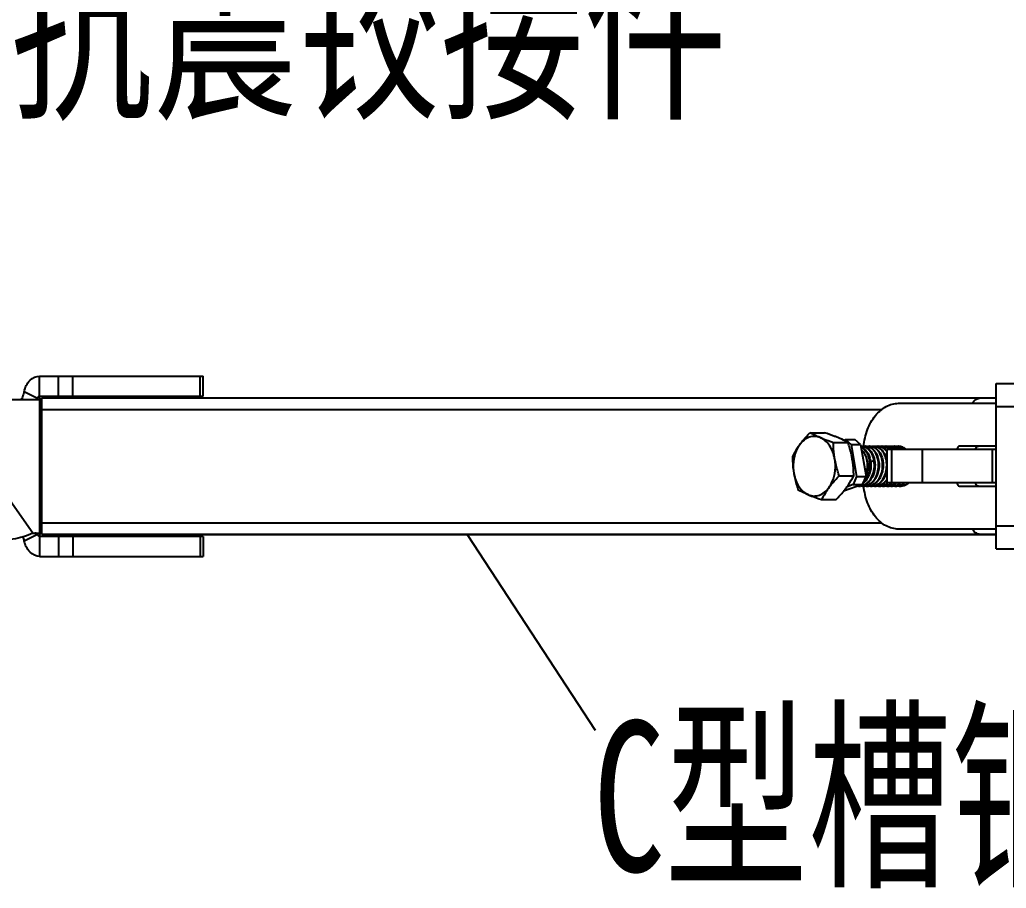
# Model space of a CAD drawing. Header units: millimetres. Extents: x -633009578 to 5705885, y -633235091 to 2571734.
# Drawn here: x 2468588 to 2471495, y 1993630 to 1996189 of the extents above; entities that cross this region are included whole.
import ezdxf

# ---------------------------------------------------------------- set-up
doc = ezdxf.new("R2010")
doc.units = ezdxf.units.MM
doc.header["$LTSCALE"] = 1000
doc.header["$MEASUREMENT"] = 0
doc.layers.get('0').update_dxf_attribs({"color": 9})
doc.layers.add('E-WIRE-系统', color=3, linetype='Continuous')
doc.layers.add('E-电气说明文字', color=3, linetype='Continuous')
doc.styles.get("Standard").update_dxf_attribs({"font": 'simhei.ttf', "bigfont": 'hztxt.shx'})
doc.styles.add('TSSD_Dimension', font='simhei.ttf', dxfattribs={"width": 0.707, "bigfont": 'hztxt.shx'})
doc.dimstyles.get("Standard").update_dxf_attribs({"dimtxt": 0.18, "dimasz": 0.18, "dimexe": 0.18, "dimexo": 0.0625, "dimgap": 0.09, "dimtad": 0, "dimtih": 1, "dimtoh": 1, "dimdec": 4, "dimzin": 0, "dimdsep": 46, "dimtxsty": 'Standard', "dimcen": 0.09, "dimadec": 0, "dimazin": 0, "dimtfac": 1, "dimtdec": 4, "dimtofl": 0, "dimtmove": 0, "dimatfit": 3, "dimfxl": 1, "dimtolj": 1, "dimtzin": 0, "dimarcsym": 0})

# ---------------------------------------------------------------- blocks, each defined once
blk = doc.blocks.new('G$CF4FACE3C')
at = {"layer": 'E-WIRE-系统'}
for p, q in [((3184.4, -1269), (3184.4, -1206.7)), ((3184.4, -1206.7), (3620, -1206.7)), ((3234.9, -1260.1), (3234.9, -1206.7)), ((3272.6, -1260.1), (3272.6, -1206.7)), ((3612.2, -1260.1), (3612.2, -1206.7)), ((3620, -1260.1), (3620, -1206.7)), ((5733.9, -1667.3), (5733.9, -1226.4)), ((5733.9, -1226.4), (6362.2, -1226.4)), ((3142.9, -1248), (3178.4, -1266)), ((3184.4, -1260.1), (3620, -1260.1)), ((3090.9, -1269), (3184.4, -1269)), ((3184.4, -1265.8), (3184.4, -1630.3)), ((3190.6, -1264.6), (5733.9, -1264.6)), ((3190.6, -1264.6), (5733.9, -1264.6)), ((3190.6, -1629.1), (3190.6, -1264.6)), ((5473.3, -1279.3), (5733.9, -1279.3)), ((5733.9, -1288.1), (6416.1, -1288.1)), ((3190.6, -1295.7), (5428.2, -1295.7)), ((3190.6, -1295.7), (5428.2, -1295.7)), ((5237.3, -1357.9), (5276, -1357.9)), ((5299.6, -1383.3), (5338.3, -1383.3)), ((5327.1, -1377.7), (5331.7, -1376.1)), ((5331.7, -1376.1), (5346.8, -1389)), ((5331.7, -1376.1), (5356.6, -1376.1)), ((5346.8, -1389), (5361.7, -1474.6)), ((5346.8, -1389), (5371.7, -1389)), ((5371.7, -1389), (5356.6, -1376.1)), ((5371.7, -1389), (5386.7, -1474.6)), ((3166.4, -1624.8), (3008.7, -1401.8)), ((5441.7, -1402.8), (5441.7, -1490.9)), ((5733.9, -1402.8), (5441.7, -1402.8)), ((5454.6, -1402.8), (5454.6, -1490.9)), ((5536.2, -1402.8), (5536.2, -1490.9)), ((5733.9, -1393.9), (5635.5, -1393.9)), ((5723.2, -1402.8), (5723.2, -1490.9)), ((5408.1, -1432.6), (5399, -1434.9)), ((5315.1, -1472.3), (5353.8, -1472.3)), ((5377.6, -1496), (5327, -1513.6)), ((5352.6, -1496), (5336.1, -1501.7)), ((5361.7, -1474.6), (5352.6, -1496)), ((5352.6, -1496), (5377.6, -1496)), ((5361.7, -1474.6), (5386.7, -1474.6)), ((5377.6, -1496), (5386.7, -1474.6)), ((5733.9, -1490.9), (5441.7, -1490.9)), ((5635.5, -1499.8), (5733.9, -1499.8)), ((5268.4, -1535.8), (5307.1, -1535.8)), ((3190.6, -1597.9), (5428, -1597.9)), ((3190.6, -1597.9), (5428, -1597.9)), ((3142.9, -1645.7), (3178.4, -1627.8)), ((3166.4, -1624.8), (3184.4, -1624.8)), ((3184.4, -1624.8), (3184.4, -1687)), ((3190.6, -1629), (5733.9, -1629)), ((5733.9, -1629), (3190.6, -1629)), ((5733.9, -1614.4), (5473.3, -1614.4)), ((5733.9, -1605.6), (6416.1, -1605.6)), ((3620, -1633.7), (3184.4, -1633.7)), ((3234.9, -1633.7), (3234.9, -1687)), ((3272.6, -1633.7), (3272.6, -1687)), ((3612.2, -1633.7), (3612.2, -1687)), ((3620, -1633.7), (3620, -1687)), ((5733.9, -1667.3), (6362.2, -1667.3)), ((3184.4, -1687), (3620, -1687))]:
    blk.add_line(p, q, dxfattribs=at)
for centre, radius, start, end in [((5374.4, -1418), 24.1, 86.7845, 94.2112), ((5385.3, -1418.3), 24.3, 90.0498, 101.0645), ((5385.3, -1418), 24.1, 86.7743, 90.0077), ((5396.2, -1418.3), 24.3, 90.0384, 101.0179), ((5396.2, -1418), 24.1, 86.7856, 89.9966), ((5407.1, -1418.3), 24.3, 90.049, 100.9954), ((5407.1, -1418), 24.1, 86.7801, 90.0075), ((5418, -1418.3), 24.3, 90.0437, 101.062), ((5418, -1418), 24.1, 86.7795, 90.0015), ((5428.9, -1418.3), 24.3, 90.0437, 101.0051), ((5428.9, -1418), 24.1, 86.7867, 90.0021), ((5439.9, -1418.3), 24.3, 90.0497, 101.0016), ((5412.7, -1429.3), 37.4, 42.2645, 48.752), ((5439.8, -1418), 24.1, 86.7769, 90.0081), ((5410.2, -1431.6), 40.8, 39.2284, 42.3075), ((5450.8, -1418.3), 24.3, 90.0405, 101.0531), ((5424.3, -1428.5), 36.3, 45.4702, 48.7951), ((5450.7, -1418), 24.1, 86.785, 89.9983), ((5461.7, -1418.3), 24.3, 90.049, 100.9977), ((5435.3, -1428.5), 36.3, 45.4659, 48.8093), ((5461.7, -1418), 24.1, 86.7894, 90.0075), ((5472.6, -1418.3), 24.3, 90.0526, 101.0446), ((5446.2, -1428.5), 36.3, 45.4871, 48.7938), ((5472.6, -1418), 24.1, 86.7735, 90.0108), ((5457.1, -1428.5), 36.3, 45.4665, 48.8015), ((5328.5, -1444.1), 71, 7.4386, 9.2614), ((5341.7, -1443.8), 58, 10.5055, 11.18), ((5341.1, -1444), 58.6, 8.9052, 10.5042), ((5362.6, -1444), 58.9, 9.0333, 9.9567), ((5373.8, -1444), 58.6, 8.9818, 11.0323), ((5358.9, -1444.4), 62.6, 352.211, 352.5185), ((5368.3, -1468.3), 31.6, 288.4202, 290.7394), ((5369.9, -1469), 30.8, 285.8298, 288.459), ((5379.3, -1468.4), 31.4, 288.4602, 290.6746), ((5380.8, -1469), 30.8, 285.9611, 288.4587), ((5390.2, -1468.4), 31.4, 288.4602, 290.6754), ((5391.7, -1469), 30.8, 285.9619, 288.4587), ((5401.1, -1468.4), 31.4, 288.4602, 290.6741), ((5402.6, -1469), 30.8, 285.9641, 288.119), ((5402.6, -1468.8), 31, 288.117, 288.456), ((5412, -1468.4), 31.4, 288.4603, 290.6749), ((5413.5, -1469), 30.8, 285.9612, 288.4587), ((5422.9, -1468.4), 31.4, 288.4602, 290.6747), ((5424.5, -1469), 30.8, 285.9616, 288.4587), ((5418.4, -1460.9), 40.2, 307.6353, 311.5837), ((5433.8, -1468.4), 31.4, 288.4602, 290.6743), ((5435.4, -1469), 30.8, 285.9612, 288.4587), ((5444.7, -1468.4), 31.4, 288.4603, 290.6751), ((5446.3, -1469), 30.8, 285.9624, 288.4588), ((5428.9, -1460.4), 40.9, 309.969, 311.5624), ((5430.6, -1460.7), 40.5, 308.3867, 311.6033), ((5455.7, -1468.4), 31.4, 288.4602, 290.6742), ((5457.2, -1469), 30.8, 285.9615, 288.4587), ((5466.6, -1468.4), 31.4, 288.4602, 290.6744), ((5468.1, -1469), 30.8, 285.9611, 288.4587), ((5477.5, -1468.4), 31.4, 288.4603, 290.6754), ((5479, -1469), 30.8, 285.9619, 288.4588), ((5472.3, -1460.1), 41.3, 311.2696, 311.5925), ((5474, -1460.4), 40.8, 309.7045, 311.528), ((5368.8, -1470.6), 29.2, 266.5315, 270.0065), ((5368.8, -1470.6), 29.1, 270.0081, 272.8567), ((5368.8, -1470.6), 29.2, 272.8574, 275.2194), ((5379.8, -1470.5), 29.2, 260.1078, 269.9722), ((5379.8, -1470.8), 29, 269.9973, 272.6949), ((5390.7, -1470.5), 29.2, 260.0711, 269.9827), ((5390.7, -1470.8), 29, 270.008, 272.693), ((5390.7, -1470.7), 29, 272.6938, 275.2451), ((5401.7, -1470.5), 29.2, 260.1504, 269.9814), ((5401.6, -1470.8), 29, 270.0063, 272.6857), ((5412.6, -1470.6), 29.2, 260.395, 269.9755), ((5412.6, -1470.8), 29, 270.0004, 272.6959), ((5423.5, -1470.5), 29.2, 260.0747, 269.9827), ((5423.5, -1470.8), 29, 270.008, 272.6878), ((5423.5, -1470.7), 29, 272.6886, 275.2518), ((5434.4, -1470.5), 29.2, 260.141, 269.976), ((5434.4, -1470.8), 29, 270.0011, 272.692), ((5445.3, -1470.5), 29.2, 260.0816, 269.9797), ((5445.3, -1470.8), 29, 270.005, 272.6978), ((5445.3, -1470.7), 29, 272.6985, 275.2581), ((5456.2, -1470.5), 29.2, 260.1633, 269.9862), ((5456.2, -1470.8), 29, 270.011, 272.6839), ((5467.1, -1470.5), 29.2, 260.1241, 269.9724), ((5467.1, -1470.8), 29, 269.9975, 272.695), ((5478, -1470.5), 29.2, 260.0725, 269.9827), ((5478, -1470.8), 29, 270.008, 272.6973), ((5478, -1470.7), 29, 272.6981, 275.2477)]:
    blk.add_arc(centre, radius, start, end, dxfattribs=at)
for points, knots in [([(3142.9, -1248), (3145.7, -1237), (3154.6, -1217.3), (3175.1, -1206.7), (3184.4, -1206.7)], [0, 0, 0, 0, 0.550243, 1, 1, 1, 1]), ([(3142.9, -1248), (3141.7, -1253), (3140, -1259.1), (3136.7, -1269), (3134.1, -1269)], [0, 0, 0, 0, 0.662239, 1, 1, 1, 1]), ([(3178.4, -1266), (3178.7, -1265.2), (3179.6, -1262.5), (3182.3, -1260.1), (3184.4, -1260.1)], [0, 0, 0, 0, 0.295097, 1, 1, 1, 1]), ([(3171.8, -1269), (3172.4, -1269), (3174.7, -1268.8), (3178, -1267.8), (3178.4, -1266)], [0, 0, 0, 0, 0.232011, 1, 1, 1, 1]), ([(5380.6, -1394.5), (5382, -1379.1), (5388.4, -1349.8), (5408.7, -1312.1), (5437.8, -1285.9), (5462, -1279.3), (5473.3, -1279.3)], [0, 0, 0, 0, 0.288185, 0.553327, 0.788006, 1, 1, 1, 1]), ([(5670.6, -1279.2), (5672.5, -1275.5), (5677.2, -1269), (5684.9, -1266), (5688.5, -1266)], [0, 0, 0, 0, 0.538137, 1, 1, 1, 1]), ([(5209.9, -1389.6), (5211.9, -1386.9), (5220.5, -1375.8), (5229.9, -1365.5), (5237.3, -1357.9)], [0, 0, 0, 0, 0.240981, 1, 1, 1, 1]), ([(5264.4, -1370.6), (5261.9, -1369.6), (5252.7, -1365.7), (5243.7, -1361.3), (5237.3, -1357.9)], [0, 0, 0, 0, 0.275005, 1, 1, 1, 1]), ([(5311.2, -1370.6), (5308.5, -1369.5), (5296.9, -1364.9), (5285.1, -1360.9), (5276, -1357.9)], [0, 0, 0, 0, 0.233658, 1, 1, 1, 1]), ([(5209.9, -1389.6), (5208, -1392.3), (5200.8, -1402.4), (5194.7, -1413.2), (5190.6, -1421.4)], [0, 0, 0, 0, 0.263099, 1, 1, 1, 1]), ([(5209.9, -1389.6), (5206.2, -1394.6), (5193.4, -1417.8), (5190.9, -1446.1), (5194.3, -1465.9)], [0, 0, 0, 0, 0.235366, 1, 1, 1, 1]), ([(5264.4, -1370.6), (5259.8, -1368.7), (5249.9, -1366.5), (5234.8, -1369), (5220.8, -1377), (5213.3, -1385.1), (5209.9, -1389.6)], [0, 0, 0, 0, 0.238229, 0.47528, 0.726056, 1, 1, 1, 1]), ([(5303.3, -1427.8), (5302.2, -1421.2), (5298.7, -1408.6), (5290.2, -1391.8), (5278.8, -1378.6), (5269.3, -1372.6), (5264.4, -1370.6)], [0, 0, 0, 0, 0.27851, 0.540172, 0.780428, 1, 1, 1, 1]), ([(5264.4, -1370.6), (5267.1, -1371.7), (5278.7, -1376.3), (5290.5, -1380.3), (5299.6, -1383.3)], [0, 0, 0, 0, 0.233658, 1, 1, 1, 1]), ([(5303.3, -1427.8), (5302.7, -1424.1), (5300.4, -1409.3), (5299.6, -1394.4), (5299.6, -1383.3)], [0, 0, 0, 0, 0.254083, 1, 1, 1, 1]), ([(5338.3, -1383.3), (5336.3, -1382.2), (5327.4, -1377.6), (5318.3, -1373.5), (5311.2, -1370.6)], [0, 0, 0, 0, 0.226572, 1, 1, 1, 1]), ([(5350.1, -1427.8), (5349.4, -1424), (5346.4, -1409), (5342, -1394.2), (5338.3, -1383.3)], [0, 0, 0, 0, 0.248499, 1, 1, 1, 1]), ([(5372.9, -1395.3), (5373.7, -1395.6), (5377.3, -1397.1), (5380.6, -1399.2), (5382.8, -1401.2)], [0, 0, 0, 0, 0.241445, 1, 1, 1, 1]), ([(5381.2, -1487.9), (5387.2, -1481.5), (5393.6, -1468.9), (5397.1, -1450.9), (5397.1, -1436.8), (5394.4, -1423.3), (5388.2, -1408.4), (5379.6, -1399.2), (5373, -1396.2)], [0, 0, 0, 0, 0.255096, 0.39268, 0.530602, 0.663916, 0.788307, 1, 1, 1, 1]), ([(5374.2, -1402.5), (5382.1, -1410.1), (5389.4, -1427.4), (5390.4, -1450.9), (5387.8, -1463.3), (5385.8, -1469.1)], [0, 0, 0, 0, 0.470214, 0.736055, 1, 1, 1, 1]), ([(5375.7, -1393.9), (5378.9, -1393.9), (5385.5, -1395.3), (5391.1, -1398.9), (5393.7, -1401.2)], [0, 0, 0, 0, 0.482589, 1, 1, 1, 1]), ([(5408.1, -1432.6), (5407.3, -1427.5), (5404.6, -1417.7), (5397.3, -1405.3), (5387.5, -1396.7), (5379.5, -1394.2), (5375.7, -1394)], [0, 0, 0, 0, 0.290521, 0.554658, 0.788516, 1, 1, 1, 1]), ([(5382.8, -1401.2), (5384.8, -1402.9), (5392.8, -1411.8), (5397.1, -1423.6), (5398.6, -1432.6)], [0, 0, 0, 0, 0.227377, 1, 1, 1, 1]), ([(5384.5, -1417.7), (5386.5, -1421.5), (5392.8, -1438.4), (5391.3, -1457.9), (5386, -1470.5)], [0, 0, 0, 0, 0.239303, 1, 1, 1, 1]), ([(5386.6, -1393.9), (5389.8, -1393.9), (5396.4, -1395.3), (5402.1, -1398.9), (5404.6, -1401.2)], [0, 0, 0, 0, 0.482586, 1, 1, 1, 1]), ([(5390.4, -1497.8), (5395, -1496.1), (5404, -1490), (5413.6, -1476.2), (5419.3, -1459.2), (5420.7, -1440.8), (5417.6, -1423.1), (5410.5, -1408.1), (5400, -1397.3), (5390.9, -1394.2), (5386.6, -1394)], [0, 0, 0, 0, 0.11422, 0.241557, 0.38018, 0.523371, 0.662464, 0.789655, 0.901082, 1, 1, 1, 1]), ([(5404.6, -1401.2), (5411.3, -1407), (5418.3, -1420.1), (5421.7, -1438.9), (5421.2, -1454.4), (5417.6, -1469.3), (5411.1, -1482.4), (5402.1, -1492.6), (5394.5, -1496.9), (5390.6, -1498.2)], [0, 0, 0, 0, 0.234995, 0.369193, 0.507415, 0.643708, 0.772808, 0.891506, 1, 1, 1, 1]), ([(5393.7, -1401.2), (5395.7, -1402.9), (5403.7, -1411.7), (5408, -1423.4), (5409.5, -1432.3)], [0, 0, 0, 0, 0.22749, 1, 1, 1, 1]), ([(5397.5, -1393.9), (5400.7, -1393.9), (5407.3, -1395.3), (5413, -1398.9), (5415.5, -1401.2)], [0, 0, 0, 0, 0.482586, 1, 1, 1, 1]), ([(5401.3, -1497.8), (5405.9, -1496.1), (5414.9, -1490), (5424.5, -1476.2), (5430.2, -1459.2), (5431.6, -1440.8), (5428.5, -1423.1), (5421.4, -1408.1), (5410.9, -1397.3), (5401.8, -1394.2), (5397.5, -1394)], [0, 0, 0, 0, 0.114222, 0.241564, 0.380183, 0.523375, 0.662466, 0.789658, 0.901085, 1, 1, 1, 1]), ([(5415.5, -1401.2), (5422.2, -1407), (5429.3, -1420.1), (5432.6, -1438.9), (5432.1, -1454.4), (5428.5, -1469.3), (5422, -1482.4), (5413, -1492.6), (5405.4, -1496.9), (5401.5, -1498.2)], [0, 0, 0, 0, 0.235001, 0.369196, 0.507414, 0.643709, 0.772807, 0.891505, 1, 1, 1, 1]), ([(5441.8, -1442), (5441.6, -1435.8), (5439.7, -1424), (5432.7, -1408.5), (5422, -1397.5), (5412.8, -1394.2), (5408.4, -1394)], [0, 0, 0, 0, 0.291873, 0.559175, 0.79302, 1, 1, 1, 1]), ([(5408.5, -1393.9), (5411.6, -1393.9), (5418.2, -1395.3), (5423.9, -1398.9), (5426.4, -1401.2)], [0, 0, 0, 0, 0.482588, 1, 1, 1, 1]), ([(5419.4, -1393.9), (5422.5, -1393.9), (5429.2, -1395.3), (5434.8, -1398.9), (5437.4, -1401.2)], [0, 0, 0, 0, 0.482585, 1, 1, 1, 1]), ([(5441.8, -1407.6), (5439, -1403.8), (5432.5, -1397.2), (5423.6, -1394.2), (5419.4, -1394)], [0, 0, 0, 0, 0.52908, 1, 1, 1, 1]), ([(5426.4, -1401.2), (5428.4, -1402.9), (5436, -1411.1), (5440.2, -1422), (5441.9, -1430.5)], [0, 0, 0, 0, 0.228177, 1, 1, 1, 1]), ([(5430.3, -1393.9), (5433.5, -1393.9), (5440.1, -1395.3), (5445.7, -1398.9), (5448.3, -1401.2)], [0, 0, 0, 0, 0.482586, 1, 1, 1, 1]), ([(5448.4, -1402.6), (5445.9, -1400.1), (5440.3, -1396), (5433.5, -1394.2), (5430.3, -1394)], [0, 0, 0, 0, 0.520001, 1, 1, 1, 1]), ([(5441.2, -1393.9), (5444.4, -1393.9), (5451, -1395.3), (5456.6, -1398.9), (5459.2, -1401.2)], [0, 0, 0, 0, 0.482587, 1, 1, 1, 1]), ([(5459.4, -1402.6), (5456.8, -1400.1), (5451.2, -1396), (5444.5, -1394.2), (5441.2, -1394)], [0, 0, 0, 0, 0.520002, 1, 1, 1, 1]), ([(5452.1, -1393.9), (5455.3, -1393.9), (5461.9, -1395.3), (5467.5, -1398.9), (5470.1, -1401.2)], [0, 0, 0, 0, 0.482583, 1, 1, 1, 1]), ([(5470.3, -1402.6), (5467.8, -1400.1), (5462.2, -1396), (5455.4, -1394.2), (5452.1, -1394)], [0, 0, 0, 0, 0.52002, 1, 1, 1, 1]), ([(5463, -1393.9), (5466.2, -1393.9), (5472.8, -1395.3), (5478.4, -1398.9), (5481, -1401.2)], [0, 0, 0, 0, 0.482588, 1, 1, 1, 1]), ([(5481.2, -1402.6), (5478.7, -1400.1), (5473.1, -1396), (5466.3, -1394.2), (5463, -1394)], [0, 0, 0, 0, 0.519993, 1, 1, 1, 1]), ([(5473.9, -1393.9), (5477.4, -1393.9), (5484.8, -1395.6), (5490.8, -1400), (5493.5, -1402.6)], [0, 0, 0, 0, 0.479607, 1, 1, 1, 1]), ([(5492.1, -1402.6), (5489.6, -1400.1), (5484, -1396), (5477.2, -1394.2), (5473.9, -1394)], [0, 0, 0, 0, 0.520009, 1, 1, 1, 1]), ([(5635.5, -1393.9), (5633.8, -1393.9), (5630.1, -1396.6), (5629.2, -1400.6), (5629.2, -1402.8)], [0, 0, 0, 0, 0.440239, 1, 1, 1, 1]), ([(5679.1, -1402.8), (5679.1, -1400.6), (5680, -1396.6), (5683.7, -1393.9), (5685.4, -1393.9)], [0, 0, 0, 0, 0.559761, 1, 1, 1, 1]), ([(5190.6, -1421.4), (5190.6, -1425.1), (5190.9, -1440), (5192.4, -1454.8), (5194.3, -1465.9)], [0, 0, 0, 0, 0.246121, 1, 1, 1, 1]), ([(5287.7, -1504.1), (5291.4, -1499.1), (5304.2, -1475.9), (5306.8, -1447.6), (5303.3, -1427.8)], [0, 0, 0, 0, 0.235366, 1, 1, 1, 1]), ([(5315.1, -1472.3), (5313.9, -1468.6), (5309.1, -1454.1), (5305.3, -1439.1), (5303.3, -1427.8)], [0, 0, 0, 0, 0.251163, 1, 1, 1, 1]), ([(5353.8, -1472.3), (5353.8, -1468.6), (5353.5, -1453.7), (5352, -1438.9), (5350.1, -1427.8)], [0, 0, 0, 0, 0.246121, 1, 1, 1, 1]), ([(5398.9, -1434.9), (5400.3, -1445.8), (5398.5, -1467.4), (5387, -1486.4), (5379.2, -1492.6)], [0, 0, 0, 0, 0.526254, 1, 1, 1, 1]), ([(5379.4, -1497.8), (5384.6, -1495.8), (5394.5, -1488.7), (5404.5, -1472.7), (5409.5, -1453.2), (5409.2, -1439.4), (5408.1, -1432.6)], [0, 0, 0, 0, 0.217951, 0.46337, 0.729831, 1, 1, 1, 1]), ([(5409.5, -1432.3), (5410.6, -1439.3), (5410.9, -1453.4), (5405.6, -1473.3), (5395.3, -1489.5), (5385, -1496.4), (5379.7, -1498.2)], [0, 0, 0, 0, 0.271171, 0.538307, 0.783282, 1, 1, 1, 1]), ([(5399, -1434.9), (5399.3, -1436.8), (5400.2, -1444.7), (5399.5, -1452.7), (5398.2, -1458.5)], [0, 0, 0, 0, 0.247915, 1, 1, 1, 1]), ([(5409.3, -1431.5), (5409.8, -1433.7), (5411.2, -1442.8), (5410.6, -1452.2), (5409, -1458.9)], [0, 0, 0, 0, 0.246468, 1, 1, 1, 1]), ([(5412.2, -1497.8), (5416.5, -1496.2), (5425, -1490.6), (5434.3, -1478.1), (5440.3, -1462.5), (5441.8, -1451), (5441.8, -1445.1)], [0, 0, 0, 0, 0.218898, 0.461373, 0.725247, 1, 1, 1, 1]), ([(5420.8, -1434.8), (5421.1, -1436.2), (5421.8, -1442.1), (5421.6, -1448.1), (5421, -1452.6)], [0, 0, 0, 0, 0.247252, 1, 1, 1, 1]), ([(5431.7, -1434.8), (5432, -1436.7), (5432.9, -1444.3), (5432.3, -1452.1), (5431, -1457.8)], [0, 0, 0, 0, 0.247797, 1, 1, 1, 1]), ([(5194.3, -1465.9), (5195, -1469.7), (5198, -1484.7), (5202.4, -1499.5), (5206.2, -1510.4)], [0, 0, 0, 0, 0.248499, 1, 1, 1, 1]), ([(5194.3, -1465.9), (5195.5, -1472.5), (5198.9, -1485.1), (5207.5, -1501.9), (5218.9, -1515.1), (5228.4, -1521.1), (5233.2, -1523.1)], [0, 0, 0, 0, 0.27851, 0.540172, 0.780428, 1, 1, 1, 1]), ([(5441.9, -1458.5), (5441, -1463.1), (5438.3, -1472.1), (5431.8, -1483.9), (5423.1, -1493.1), (5416, -1497), (5412.4, -1498.2)], [0, 0, 0, 0, 0.276521, 0.537648, 0.778453, 1, 1, 1, 1]), ([(5287.7, -1504.1), (5289.7, -1501.3), (5298.3, -1490.3), (5307.7, -1479.9), (5315.1, -1472.3)], [0, 0, 0, 0, 0.240981, 1, 1, 1, 1]), ([(5334.5, -1504.1), (5336.4, -1501.4), (5343.6, -1491.3), (5349.7, -1480.5), (5353.8, -1472.3)], [0, 0, 0, 0, 0.263099, 1, 1, 1, 1]), ([(5423.1, -1497.8), (5426.8, -1496.4), (5433.9, -1492.1), (5439.4, -1485.8), (5441.8, -1482.2)], [0, 0, 0, 0, 0.478395, 1, 1, 1, 1]), ([(5441.8, -1484.2), (5439.3, -1487.5), (5433.8, -1493.2), (5426.9, -1497), (5423.3, -1498.2)], [0, 0, 0, 0, 0.520421, 1, 1, 1, 1]), ([(5434, -1497.8), (5434.8, -1497.5), (5438, -1496.2), (5440.9, -1494.3), (5443, -1492.7)], [0, 0, 0, 0, 0.244171, 1, 1, 1, 1]), ([(5446.5, -1491), (5445.6, -1491.8), (5441.9, -1494.8), (5437.6, -1497.1), (5434.2, -1498.2)], [0, 0, 0, 0, 0.259878, 1, 1, 1, 1]), ([(5444.9, -1497.8), (5445.8, -1497.5), (5449.5, -1495.9), (5452.9, -1493.7), (5455.2, -1491.7)], [0, 0, 0, 0, 0.243219, 1, 1, 1, 1]), ([(5455.7, -1492.4), (5454.9, -1493.1), (5451.6, -1495.4), (5448, -1497.3), (5445.1, -1498.2)], [0, 0, 0, 0, 0.258068, 1, 1, 1, 1]), ([(5455.8, -1497.8), (5456.8, -1497.4), (5460.8, -1495.7), (5464.5, -1493.2), (5467, -1491)], [0, 0, 0, 0, 0.242544, 1, 1, 1, 1]), ([(5468.3, -1491), (5467.4, -1491.8), (5463.7, -1494.8), (5459.4, -1497.1), (5456.1, -1498.2)], [0, 0, 0, 0, 0.259876, 1, 1, 1, 1]), ([(5466.8, -1497.8), (5467.7, -1497.4), (5471.8, -1495.7), (5475.4, -1493.2), (5477.9, -1491)], [0, 0, 0, 0, 0.242552, 1, 1, 1, 1]), ([(5479.2, -1491), (5478.3, -1491.8), (5474.6, -1494.8), (5470.3, -1497.1), (5467, -1498.2)], [0, 0, 0, 0, 0.25988, 1, 1, 1, 1]), ([(5477.7, -1497.8), (5478.7, -1497.4), (5482.7, -1495.7), (5486.3, -1493.2), (5488.8, -1491)], [0, 0, 0, 0, 0.242549, 1, 1, 1, 1]), ([(5490.1, -1491), (5489.2, -1491.8), (5485.5, -1494.8), (5481.2, -1497.1), (5477.9, -1498.2)], [0, 0, 0, 0, 0.25985, 1, 1, 1, 1]), ([(5488.6, -1497.8), (5489.6, -1497.4), (5493.5, -1495.7), (5497.1, -1493.3), (5499.5, -1491.1)], [0, 0, 0, 0, 0.242679, 1, 1, 1, 1]), ([(5500.1, -1491.8), (5499.2, -1492.6), (5495.8, -1495.2), (5491.8, -1497.2), (5488.8, -1498.2)], [0, 0, 0, 0, 0.25881, 1, 1, 1, 1]), ([(5629.2, -1490.9), (5629.2, -1493.1), (5630.1, -1497.1), (5633.8, -1499.8), (5635.5, -1499.8)], [0, 0, 0, 0, 0.559761, 1, 1, 1, 1]), ([(5685.4, -1499.8), (5683.7, -1499.8), (5680, -1497.1), (5679.1, -1493.1), (5679.1, -1490.9)], [0, 0, 0, 0, 0.440239, 1, 1, 1, 1]), ([(5233.2, -1523.1), (5230.7, -1522.1), (5221.5, -1518.2), (5212.5, -1513.8), (5206.2, -1510.4)], [0, 0, 0, 0, 0.275005, 1, 1, 1, 1]), ([(5233.2, -1523.1), (5237.8, -1525), (5247.7, -1527.2), (5262.9, -1524.7), (5276.8, -1516.7), (5284.4, -1508.6), (5287.7, -1504.1)], [0, 0, 0, 0, 0.238229, 0.47528, 0.726056, 1, 1, 1, 1]), ([(5233.2, -1523.1), (5235.9, -1524.2), (5247.5, -1528.8), (5259.3, -1532.8), (5268.4, -1535.8)], [0, 0, 0, 0, 0.233658, 1, 1, 1, 1]), ([(5287.7, -1504.1), (5285.8, -1506.7), (5278.7, -1516.8), (5272.5, -1527.6), (5268.4, -1535.8)], [0, 0, 0, 0, 0.263099, 1, 1, 1, 1]), ([(5307.1, -1535.8), (5309.6, -1533.2), (5319.3, -1523.1), (5328.4, -1512.4), (5334.5, -1504.1)], [0, 0, 0, 0, 0.257895, 1, 1, 1, 1]), ([(5473.3, -1614.4), (5462, -1614.4), (5437.9, -1607.8), (5408.9, -1581.8), (5388.5, -1544.3), (5382.1, -1515.1), (5380.6, -1499.7)], [0, 0, 0, 0, 0.212085, 0.446759, 0.711828, 1, 1, 1, 1]), ([(3166.4, -1624.8), (3149.6, -1632.9), (3112.3, -1644.3), (3072, -1643.3), (3053.2, -1636.5)], [0, 0, 0, 0, 0.483316, 1, 1, 1, 1]), ([(3178.4, -1627.8), (3178.3, -1627), (3176.2, -1625.1), (3173.6, -1624.8), (3171.8, -1624.8)], [0, 0, 0, 0, 0.297147, 1, 1, 1, 1]), ([(3184.4, -1633.7), (3182.3, -1633.7), (3179.6, -1631.3), (3178.7, -1628.6), (3178.4, -1627.8)], [0, 0, 0, 0, 0.704903, 1, 1, 1, 1]), ([(5688.5, -1627.7), (5684.9, -1627.7), (5677.2, -1624.7), (5672.5, -1618.2), (5670.6, -1614.5)], [0, 0, 0, 0, 0.461863, 1, 1, 1, 1]), ([(3184.4, -1687), (3175.1, -1687), (3154.6, -1676.5), (3145.7, -1656.7), (3142.9, -1645.7)], [0, 0, 0, 0, 0.449757, 1, 1, 1, 1])]:
    blk.add_open_spline(points, degree=3, knots=knots, dxfattribs=at)
for points in [[(5371.5, -1499.6), (5373.8, -1499.4), (5376, -1498.9), (5378.2, -1498.2)], [(5381.2, -1499.7), (5383.9, -1499.6), (5386.6, -1499.1), (5389.2, -1498.2)], [(5393.4, -1499.6), (5395.7, -1499.4), (5397.9, -1498.9), (5400.1, -1498.2)], [(5403, -1499.7), (5405.7, -1499.6), (5408.5, -1499.1), (5411, -1498.2)], [(5413.9, -1499.7), (5416.6, -1499.6), (5419.4, -1499.1), (5422, -1498.2)], [(5426.1, -1499.6), (5428.4, -1499.4), (5430.7, -1498.9), (5432.9, -1498.2)], [(5435.7, -1499.7), (5438.5, -1499.6), (5441.2, -1499.1), (5443.8, -1498.2)], [(5448, -1499.6), (5450.2, -1499.4), (5452.5, -1498.9), (5454.7, -1498.2)], [(5457.6, -1499.7), (5460.3, -1499.6), (5463, -1499.1), (5465.6, -1498.2)], [(5468.5, -1499.7), (5471.2, -1499.6), (5473.9, -1499.1), (5476.5, -1498.2)], [(5480.7, -1499.6), (5483, -1499.4), (5485.3, -1498.9), (5487.4, -1498.2)], [(5378.3, -1498.6), (5375.7, -1499.4), (5373, -1499.8), (5370.3, -1499.8)], [(5389.3, -1498.6), (5386.7, -1499.4), (5383.9, -1499.8), (5381.2, -1499.8)], [(5400.2, -1498.6), (5397.6, -1499.4), (5394.8, -1499.8), (5392.1, -1499.8)], [(5411.1, -1498.6), (5408.5, -1499.4), (5405.7, -1499.8), (5403, -1499.8)], [(5422, -1498.6), (5419.4, -1499.4), (5416.6, -1499.8), (5413.9, -1499.8)], [(5432.9, -1498.6), (5430.3, -1499.4), (5427.6, -1499.8), (5424.8, -1499.8)], [(5443.9, -1498.6), (5441.2, -1499.4), (5438.5, -1499.8), (5435.7, -1499.8)], [(5454.8, -1498.6), (5452.1, -1499.4), (5449.4, -1499.8), (5446.7, -1499.8)], [(5465.7, -1498.6), (5463.1, -1499.4), (5460.3, -1499.8), (5457.6, -1499.8)], [(5476.6, -1498.6), (5474, -1499.4), (5471.2, -1499.8), (5468.5, -1499.8)], [(5487.5, -1498.6), (5484.9, -1499.4), (5482.1, -1499.8), (5479.4, -1499.8)], [(3140, -1634.9), (3141.1, -1638.5), (3142, -1642.1), (3142.9, -1645.7)]]:
    blk.add_open_spline(points, degree=3, dxfattribs=at)
at = {"layer": 'E-电气说明文字', "style": 'TSSD_Dimension', "width": 0.7}
for s, p in [('抗震铰接件', (3106.7, -480.3)), ('C型槽钢', (4659.7, -2525.8))]:
    blk.add_text(s, height=400, dxfattribs=at).set_placement(p)
at = {"layer": 'E-WIRE-系统'}
blk.add_leader([(4323.8, -1629.1), (4664.5, -2150.4)], dimstyle='Standard', override={"dimgap": 0.09, "dimtad": 0, "dimtxsty": 'TSSD_Dimension'}, dxfattribs=at)

msp = doc.modelspace()

# ---------------------------------------------------------------- block references
at = {"xscale": 1.10592, "yscale": 1.10592, "zscale": 1.10592}
msp.add_blockref('G$CF4FACE3C', (2465124.5, 1996473.9, -46.1), dxfattribs=at)

doc.saveas('drawing.dxf')
